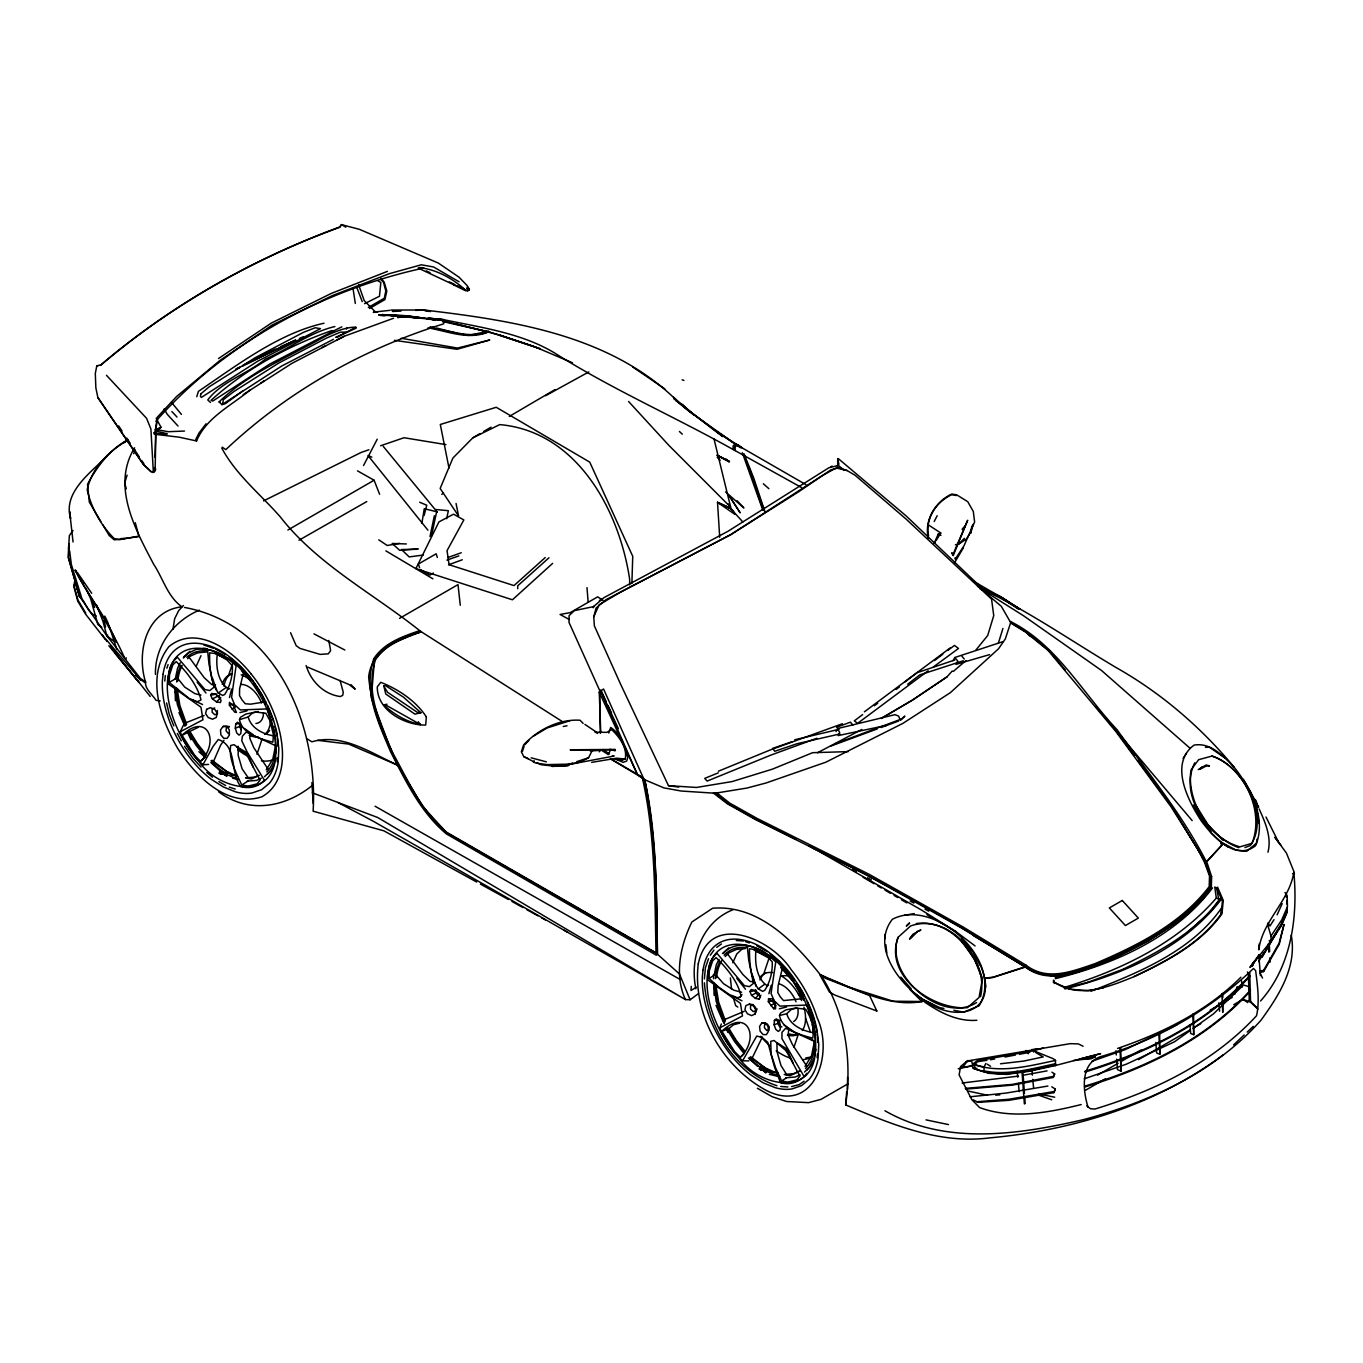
<?xml version="1.0" encoding="UTF-8"?>
<svg xmlns="http://www.w3.org/2000/svg" width="1363" height="1363" viewBox="0 0 1363 1363"><rect width="100%" height="100%" fill="white"/><g stroke="black" fill="none" stroke-linecap="round" stroke-linejoin="round"><path stroke-width="1.5" d="M713.991 983.711L716.137 1001.277L724.417 1023.698M719.698 537.329L717.534 502.351L730.67 508.518L733.618 511.449M1222.986 1054.962C1155.824 1105.172 1072.698 1130.336 989.862 1137.866C939.175 1144.443 891.249 1124.236 845.673 1104.899C852.011 1060.193 845.776 1013.288 820.628 974.784L827.29 978.395C858.128 989.691 889.238 1007.887 923.245 1001.328L922.7 999.369C899.052 983.422 870.906 946.791 892.339 919.309C934.439 896.854 1005.826 961.562 979.111 1005.775L963.726 1012.147L953.827 1010.29M229.41 705.233L229.444 702.371L233.686 705.898L236.446 712.474L234.777 712.185L229.41 705.233L233.414 704.126M985.841 1063.481L984.069 1067.025L984.001 1070.841C1007.853 1075.867 1032.217 1068.558 1055.524 1063.719L1055.661 1064.912L1029.116 1070.79L1006.252 1073.703L989.453 1073.039M955.02 557.978L955.224 559.12L963.931 545.916L974.613 521.995L973.318 511.5L967.747 501.686L956.792 494.888L951.885 494.019C935.529 501.363 923.91 520.257 928.339 538.334M755.613 989.657L755.545 992.434L758.067 995.229M1079.309 1059.102L1100.64 1053.633L1055.388 1065.525L1055.524 1060.431L1053.275 1058.727L1033.614 1050.754L976.998 1060.891L972.705 1064.077L972.637 1067.502M1088.049 1107.182C1082.443 1089.276 1080.126 1061.044 1103.502 1055.831C1159.726 1038.81 1211.281 1008.995 1253.483 968.446L1255.647 970.66C1257.436 985.228 1259.838 1001.226 1256.533 1015.725C1213.428 1062.578 1154.972 1090.775 1094.864 1109.056L1090.434 1108.715L1086.686 1105.836M155.041 457.321L155.791 427.352L157.29 417.214L176.679 396.429L219.835 360.531L272.225 325.007L332.112 295.703L389.273 273.69L421.32 264.78L433.57 266.978L459.092 281.783M847.565 1077.469L847.496 1089.378M709.067 978.413L709.271 970.984L712.61 960.898L716.069 957.559C726.479 967.9 737.843 981.173 740.978 995.825L739.956 997.273L737.247 997.665L729.546 994.649L719.068 987.408L709.067 978.413L713.922 975.499M980.406 965.106C1000.544 1013.561 955.395 1024.192 922.7 999.369L939.976 1007.7L943.946 1008.433M631.887 583.517L632.739 556.325L589.736 462.125L496.234 407.281L440.3 424.489L449.006 468.139M169.216 682.471L169.506 674.992L172.845 664.888L176.219 661.6C186.697 671.84 197.516 685.453 201.008 699.935L197.243 701.792L189.576 698.759L169.216 682.471L177.19 677.701M1252.87 965.515L1253.892 961.545L1251.643 966.452L1259.327 954.543L1249.939 967.44L1271.1 940.998L1270.963 936.04L1267.539 924.301M1262.189 955.719L1258.645 956.11L1258.85 957.814L1262.121 956.86L1277.097 931.559M774.116 1024.772L774.388 1020.461L776.297 1018.877L778.886 1021.074L780.454 1025.606L780.113 1029.968L778.273 1031.416L775.751 1029.338L774.116 1024.772L779.704 1022.693M691.28 986.352L690.99 990.458L696.391 987.221M768.545 998.772L773.162 1002.061L775.547 1006.03L775.547 1008.859L773.639 1008.705L768.34 1001.72L768.545 998.772L772.48 998.84M1259.191 943.946L1258.782 949.824C1262.274 921.201 1289.194 901.267 1293.828 872.388C1298.036 916.907 1291.443 966.333 1260.554 1000.987M155.246 468.054C157.461 470.15 150.884 474.188 153.338 471.819L150.901 429.004L146.608 418.356L106.467 375.302M1247.418 971.955L1249.667 976.555C1205.693 1024.346 1146.232 1053.309 1084.914 1072.102M1193.119 1028.435L1213.394 1013.902L1243.55 985.04L1248.167 986.369L1250.416 990.969C1206.596 1039.339 1146.675 1068.353 1085.016 1086.924M845.673 1104.899L846.679 1091.576M755.937 950.198C754.744 962.227 756.312 978.668 767.318 985.807L768.408 985.176M974.886 1069.103L974.545 1064.742L977.68 1061.675L986.863 1060.312M1221.248 914.369L1221.759 908.184M164.804 681.057L165.281 675.554M704.398 978.907L705.387 967.883L708.504 958.751M235.322 728.217L235.748 723.804L237.571 722.271L239.956 724.605L241.268 729.256L240.774 733.72L239.019 735.117L236.719 732.902L235.322 728.217L240.91 725.968M68.746 546.222L68.491 557.825L79.446 596.21L107.149 636.163L140.423 678.399L145.654 681.977C144.359 688.656 152.895 695.011 156.064 700.395L160.221 700.889M155.45 674.378C154.735 646.045 173.765 620.795 199.441 610.164M817.101 1057.671L817.476 1053.94M277.336 761.678L277.711 757.93M68.917 543.65L68.286 557.467L79.446 596.21L75.629 583.483M921.882 1001.498L922.155 998.909L910.109 989.742L921.882 1001.498L893.089 1001.226L848.996 987.153L820.356 974.784C793.828 941.424 758.97 904.657 712.696 908.218L691.876 921.984C680.341 945.598 674.106 974.698 685.419 999.573L690.104 999.76L698.503 993.576M217.433 653.473C215.558 665.536 217.467 682.182 228.814 689.065L229.751 688.519M1234.009 767.062C1223.241 756.295 1210.991 742.239 1194.073 745.101C1169.13 763.519 1187.667 800.115 1200.939 820.424C1212.252 836.047 1234.997 861.501 1255.51 845.793C1267.045 819.163 1250.842 788.07 1234.009 767.062C1201.144 727.382 1161.225 693.034 1116.297 667.666C1071.028 640.814 1027.634 610.437 979.895 587.998L1001.226 597.233L1018.57 608.665M606.262 701.655L600.964 690.189L600.146 691.518L568.984 622.363L569.121 615.616L574.351 610.624L593.552 606.62L603.962 597.624L728.012 531.263L828.925 467.73L837.7 465.652L837.7 458.581L838.944 464.272M760.929 1067.212L761.525 1068.575L765.614 1069.529L764.387 1070.943L759.361 1069.137L759.566 1067.519L760.929 1067.212L765.614 1069.529L764.864 1070.5L761.321 1068.507M788.615 1030.701L788.07 1035.028L792.363 1044.416L806.538 1065.815M1256.976 839.199L1256.465 843.135L1246.804 851.228L1235.985 850.086L1220.822 841.942L1210.531 832.248M764.387 1070.943L762.956 1070.194L763.229 1068.234M154.632 467.628L153.338 471.819M250.4 733.805L249.77 738.184L253.808 747.708L268.051 769.073M1267.965 852.199C1271.849 837.24 1265.188 822.315 1259.122 808.906M172.948 629.365L174.651 618.717L178.655 610.658L183.443 605.513M971.819 526.118L970.677 533.308L973.182 524.312M421.866 523.392L424.251 508.723L436.637 511.704L431.458 535.949M157.631 418.662L155.995 428.016L155.178 467.696L154.496 471.7L153.15 472.177M345.793 227.178L341.5 224.588L339.66 226.991C253.092 258.97 171.619 305.073 101.083 364.722L96.79 365.863L95.308 373.479L95.853 387.859L97.88 397.604L143.2 464.238L152.06 472.331M916.294 923.552C949.125 919.02 974.426 950.25 982.382 979.145L979.043 997.495L967.406 1007.666C932.888 1010.29 883.565 975.908 898.132 937.267L910.654 925.937C949.347 912.239 989.504 959.944 980.542 996.694M75.357 578.219L73.738 586.226L77.742 601.117L85.494 614.014L105.036 639.111M240.144 723.463L239.547 726.394L241.234 729.75M446.672 518.724L448.342 510.682L435.683 509.506M429.992 536.596L434.371 515.759M220.431 773.894L221.607 772.668L226.701 773.025L225.287 774.559L219.256 773.315L219.613 771.611L221.079 771.237L226.701 773.025L226.054 773.945M175.299 678.876L177.616 668.109L180.257 662.844M275.275 761.644L276.042 758.049M714.042 975.465L716.342 964.697L719 959.45M815.926 1049.271L814.001 1058.25L809.571 1067.008L804.511 1072.068M755.068 1014.004L755.954 1009.966L753.5 1005.877L749.292 1004.156L745.817 1005.673L744.931 1009.813L747.452 1013.782L751.592 1015.622L755.068 1014.004L757.061 1008.807M898.132 937.267C883.923 974.852 942.003 1024.755 976.59 1002.521M590.281 751.03L601.509 750.212L608.307 754.608L610.488 749.82L615.326 750.638L609.942 749.275M229.478 697.498L231.642 689.082M424.114 515.504L426.755 505.213L419.685 502.248M678.74 787.115L668.466 785.65L620.421 683.817L594.37 625.873L593.757 616.877L596.074 608.068L605.871 599.737L730.67 534.688L798.922 491.583L830.97 469.775L838.995 467.816L847.156 470.559L855.129 475.312L905.952 518.962L991.565 599.107L993.746 615.616L987.681 635.533L975.908 650.049M935.086 543.326L935.359 542.304M615.122 759.174L622.124 760.23L625.191 759.021C627.662 748.031 619.194 736.719 611.646 729.58L606.825 732.374L595.256 732.135L597.693 733.481M768.885 993.695L771.271 985.176M275.547 736.003C264.473 735.049 251.082 728.66 248.219 717.006L252.513 712.866L258.101 711.486M1251.643 966.452L1252.767 962.653M782.652 967.236L778.137 985.534L777.796 992.485L780.317 996.915L783.521 1000.578L804.391 998.517M196.766 396.701L198.402 391.368C236.344 365.761 278.785 333.117 324.002 323.235M127.1 475.159L124.697 482.945L126.282 488.908M133.727 453.726L134.92 449.824M243.568 672.3L239.615 688.809L239.513 695.624L242.086 700.02L245.221 703.717L250.417 704.177L265.904 701.775M998.432 642.927L1002.929 628.462M1234.708 994.377L1237.178 986.608M985.96 593.297L1001.294 606.296L1010.682 622.567L1005.366 638.838L998.568 648.737L950.318 692.694L902.902 723.378L825.859 762.19L765.989 783.009L746.924 788.053L715.081 793.232L681.33 791.034L663.917 787.882L644.443 779.636L640.712 776.229L610.42 758.731M522.438 751.388L524.074 746.447M228.609 675.349L232.392 664.037M256.96 754.25L262.02 739.172M763.706 974.051L769.396 957.082M793.965 1047.295L798.377 1034.108A34.671 20.019 60 0 1 787.388 1035.096M608.784 733.055L610.692 727.467C620.71 733.89 624.918 746.498 627.713 757.555L626.69 761.048L623.078 762.36L615.19 758.901M166.865 668.245L168.109 664.582M213.088 762.428L220.585 745.203L223.958 740.313M814.018 1032.745C803.165 1031.297 789.756 1025.18 786.775 1013.697L791.409 1009.37L796.912 1008.024M751.66 1059.119L762.309 1037.124M748.9 1060.891L742.614 1060.806C732.749 1051.725 724.213 1040.599 719.885 1027.804L721.317 1023.988M342.658 224.946L359.321 229.308L438.324 263.059L459.092 277.234L467.39 285.872L469.366 289.382L467.253 290.83M239.496 719.664L240.399 717.347L245.919 714.008L255.869 712.099L265.853 713.258L270.027 720.823L273.435 734.81L272.873 742.205C260.554 738.916 242.307 734.146 239.496 719.664L248.219 717.006M125.652 659.419L126.265 657.886M333.407 331.022L269.567 364.177L212.747 401.063L210.975 400.364C245.119 369.39 288.257 345.793 331.839 330.579L333.407 331.022L341.84 326.847M779.5 1015.537L780.454 1013.186L785.957 1009.847L795.753 1008.041L805.703 1009.216A35.796 24.687 54.1 0 1 812.723 1038.18C800.473 1034.875 782.192 1029.968 779.5 1015.537L786.775 1013.697M988.362 1073.277L1006.388 1074.419L1029.184 1071.301L1054.911 1065.645L1055.456 1064.316M592.53 749.786L588.577 757.76L580.348 761.951L566.735 764.95L572.699 762.99M953.044 554.4L967.679 520.257L953.248 555.542L951.817 552.748L953.18 555.508M1287.166 910.348L1281.305 923.944L1270.963 940.606L1269.396 940.794L1271.168 939.771L1271.304 940.726L1269.396 940.794L1271.1 940.998M593.757 616.877L599.056 604.848L620.693 592.036L730.67 534.688L821.582 476.062L836.132 467.969L847.156 470.559M934.132 543.411L938.204 534.126L940.794 533.035L927.726 524.465M936.142 540.532L940.794 533.035M196.204 666.251L200.991 655.654M732.8 962.772L736.787 953.947L742.886 948.29M1277.097 914.829L1282.191 903.635M154.223 434.201L179.405 437.216L196.562 440.982C206.307 417.47 231.506 405.441 250.23 389.954M759.089 999.113L760.043 997.239L758.748 993.337L754.727 990.322L751.115 989.572L749.957 991.497L751.524 995.229L755.409 998.415L759.089 999.113L760.861 995.263M801.58 487.579L735.151 450.608L733.788 449.04L735.969 444.321L805.976 484.666M733.788 449.04L735.117 446.178M134.613 447.814C111.17 485.91 135.38 529.526 153.678 564.265C162.981 578.219 167.615 596.79 181.926 606.808C146.301 610.845 136.504 651.616 145.313 681.313L145.654 681.977M341.5 224.588L339.932 227.229C252.802 258.817 170.835 305.108 100.402 365.505M208.624 764.439L202.917 764.762C193.103 755.647 184.363 744.59 180.291 731.692L183.511 725.065M274.389 763.399L270.845 770.402L264.524 776.723M934.2 521.518L937.182 515.708M835.996 731.59L837.564 728.558L894.997 714.655L898.609 716.103L899.836 719.017M363.546 465.516L377.227 439.21M1194.755 762.786C1178.62 795.072 1207.857 836.235 1238.711 847.65M210.618 695.249L211.623 693.409L215.32 694.108L219.63 696.97L221.062 700.769L220.312 702.541L216.53 701.894L212.407 698.861L210.618 695.249L216.598 693.988M953.044 660.629L954.816 657.494L1002.827 641.683M1258.645 961.631L1263.637 952.754M1263.552 970.49L1279.056 943.23L1284.031 924.421L1279.261 944.218L1263.62 971.563L1260.213 972.586L1260.008 970.882L1263.552 970.49L1263.62 971.563M202.917 764.762L213.088 746.396L218.267 739.547C237.724 745.646 229.7 772.855 240.774 786.519C249.02 789.092 258.766 786.928 264.354 780.13L247.265 752.274L241.796 740.825L242.375 736.241L246.209 732.067L275.479 745.646L275.07 735.117M156.166 418.322L161.038 427.318L153.883 432.838M593.212 607.762L594.302 605.871M742.614 1060.806L756.772 1036.05L762.138 1037.499L767.795 1042.337L774.593 1067.331L780.454 1082.563C790.336 1085.936 800.814 1081.319 806.913 1073.294M954.27 563.209L963.454 547.687M965.839 1089.122L1012.317 1085.135L1053.207 1077.469L1054.638 1073.908L1051.878 1072.187M973.301 1099.856L978.021 1102.343L1008.841 1100.333L1053.889 1092.649L1055.32 1089.071L1051.776 1086.805M1262.121 956.86L1276.756 932.462M610.488 758.833L643.694 778.733L603.553 688.996L599.669 691.791L600.35 733.413M1274.03 919.633L1269.941 926.022L1268.033 922.819M971.342 531.349L966.316 539.118L958.768 544.041L955.378 544.757M1222.424 906.685C1192.915 950.727 1138.684 972.637 1090.979 991.242M761.798 1023L759.566 1026.424L760.111 1031.144L763.024 1034.551L766.364 1034.67L768.408 1031.45L768.068 1026.543L765.614 1022.932L761.798 1023L765.989 1023.477M1183.05 758.39L1186.457 753.245M721.862 1031.212C746.651 1007.819 759.992 1036.067 741.455 1056.512L740.228 1057.143L734.589 1051.537L721.862 1031.212L729.001 1028.656L733.294 1024.857L739.308 1023.204M1270.963 936.04L1281.714 919.94L1287.439 906.736L1287.166 895.661L1285.002 892.526M1271.304 940.726L1281.373 925.716L1287.166 912.307L1287.132 908.474M1270.963 940.606L1281.305 925.204L1287.03 911.608L1286.996 907.468M182.012 735.27C206.648 712.116 219.733 740.211 201.605 760.571L200.378 761.201L194.824 755.528L182.012 735.27L198.436 727.229M773.639 1008.705L775.888 1005.468M333.407 339.336L281.749 366.017L221.999 404.607L219.085 401.898C248.833 372.985 289.501 356.612 325.297 336.252C335.077 331.856 345.043 327.103 355.999 327.171L337.104 337.428M223.004 726.445L220.516 730.006L220.874 734.827L223.736 738.286L227.144 738.354L229.376 735.015L229.291 729.972L227.008 726.258L223.004 726.445L229.205 726.479M1200.871 900.841L1211.281 887.126C1196.901 911.302 1171.516 925.647 1148.685 940.709C1119.074 956.366 1088.509 971.632 1055.183 977.254C1088.151 970.933 1118.563 955.974 1148.072 940.521C1170.51 925.426 1195.726 911.404 1210.123 887.637M346.27 329.096L347.003 328.04M710.327 955.224L713.922 950.13M600.742 732.408L599.26 692.183L600.487 690.462L618.359 728.575M73.006 530.48L69.377 535.557L68.491 549.187M1212.508 887.909C1175.23 937.318 1114.082 964.203 1055.32 978.668M909.564 938.834L912.903 934.319L920.724 929.787M909.837 939.073L913.108 934.66M1221.912 898.456C1184.447 947.949 1123.623 974.443 1064.776 988.959M911.285 937.829L916.975 932.105M1220.175 898.336C1196.782 931.696 1159.453 951.681 1123.572 968.957M1220.907 898.081L1210.804 911.523L1187.735 932.156M206.086 423.774L198.998 433.042L195.812 439.38L196.562 440.982M739.956 997.273L742 994.649M962.977 1066.871L967.951 1060.448M946.995 676.866L912.358 700.156L881.111 718.505L912.426 700.122L946.995 676.866L952.226 671.005M965.703 1061.794L971.615 1060.857L972.705 1065.73L958.223 1068.762M765.819 1072.63L767.999 1069.955L761.253 1068.575L765.819 1072.63L761.253 1068.575L763.706 1067.553L766.773 1069.478M1053.207 1077.469L1054.638 1073.908M1053.889 1092.649L1055.32 1089.071M599.26 751.831L600.555 750.297M123.88 442.788L127.117 439.976M79.173 594.472L75.629 582.7M962.397 529.219L965.089 526.152L962.261 529.202M267.949 773.775L273.282 767.693M806.675 1070.364L813.37 1062.782M155.859 421.218C225.168 342.965 322.179 290.098 423.893 268M760.52 1069.716L761.525 1068.575M755.409 998.415L759.464 993.951M1205.437 863.171L1222.032 845.094L1220.754 842.061L1228.165 847.053M1182.556 824.308L1205.778 862.489L1221.691 845.281L1220.822 841.942M187.651 658.738L190.036 656.302L197.669 652.843L206.443 652.008M266.262 769.874L272.804 759.14L274.917 748.73A68.746 39.697 60 0 0 275.156 744.965M725.201 956.553L728.796 952.873L736.429 949.415L745.203 948.597M805.005 1066.479L811.547 1055.729L813.66 1045.319A68.746 39.697 60 0 0 813.898 1041.571M480.066 433.587L472.757 437.881L452.891 458.07L440.164 488.448L458.547 515.947L456.06 503.475M906.412 925.869L909.291 922.955M958.768 544.041L964.357 538.385M183.289 658.09L188.367 653.03L196.391 649.333L205.711 648.584M216.53 701.894L220.823 697.6M723.31 953.419C729.256 946.229 739.717 943.809 748.56 946.041M524.619 744.794L528.861 740.569M900.585 720.311L904.862 716.103L901.539 718.983L835.11 743.806M107.081 456.026C91.321 472.314 62.613 491.992 70.603 518.502L69.649 511.585L73.057 541.997M1250.484 990.066C1206.698 1038.64 1146.709 1067.519 1084.948 1086.09M1233.583 1044.944L1244.18 1034.943M1247.213 1032.081L1253.279 1026.356M1249.735 975.635C1205.812 1023.613 1146.249 1052.526 1084.863 1071.284M127.441 440.096C110.011 449.143 96.909 466.776 87.539 484.274L89.311 502.112L100.811 521.45M183.749 656.966L190.036 651.224M722.509 953.555L728.779 947.796M441.799 494.411L443.435 492.912M740.228 1057.143L744.113 1053.616M552.645 563.362L512.437 599.788L415.868 568.627L438.937 521.91L453.572 514.175L463.846 519.95L447.047 550.635L449.074 564.708L514.004 585.596L545.234 557.569M127.747 440.266C108.921 450.897 91.679 468.02 87.198 489.743C91.219 507.973 100.964 525.385 114.151 538.538L119.126 539.748L138.515 536.17M548.982 557.774L517.736 585.8L517.736 588.731M906.548 926.005L909.632 923.313M1240.892 977.22C1206.698 1011.295 1162.809 1032.933 1117.592 1048.403M534.279 760.895L533.189 761.849L535.506 762.939L546.87 764.626L569.938 764.115L567.826 765.887L555.78 766.313L541.418 764.779L536.732 762.854M953.299 671.431L965.941 660.578M200.378 761.201L205.728 756.738M1199.917 769.328L1205.982 766.125M1199.696 768.919L1202.234 766.875M1198.23 769.584L1206.051 765.069L1209.39 765.733M469.366 289.382L468.139 290.472L469.093 290.08L467.253 287.133M907.656 684.243L919.769 674.906L963.317 660.748M864.381 711.827L950.386 647.783M904.521 682.199L916.975 672.743L954.833 659.982M934.473 660.527L942.804 654.24M947.813 650.458L954.475 645.432L958.496 648.464L933.229 667.052M862.66 714.587L854.311 720.857L857.634 723.344L928.169 670.783M874.365 705.778L877.721 703.257M896.104 689.439L899.461 686.918M242.767 390.891L225.406 403.652L221.794 404.641M758.271 988.908L762.616 991.344L764.66 990.39C770.163 982.093 772.651 971.717 772.225 961.835L766.705 955.906L755.681 949.619L749.497 948.784C749.36 962.346 750.349 977.424 758.271 988.908L764.592 984.307M1189.746 1030.871L1174.548 1041.758L1126.298 1064.196L1084.284 1078.815M1177.172 1024.533L1125.617 1049.425L1091.967 1061.266M716.699 947.319L721.436 943.98M804.119 1081.183L799.297 1084.573L791.63 1086.55M599.396 600.572L601.304 599.226M218.301 693.017L222.68 695.437L224.674 694.534C230.108 686.151 232.8 675.809 232.374 665.877L226.957 659.896L215.916 653.61L209.629 652.843C209.493 666.388 210.123 681.636 218.301 693.017L226.071 687.582M770.794 1005.724L775.581 1002.367M232.034 709.135L235.288 706.92M218.54 358.52L271.339 323.082L331.226 293.454L387.433 271.373M114.765 641.905L106.808 635.737L107.762 635.107M260.827 383.003L264.371 380.669M545.626 395.696L588.816 371.929M243.176 394.589L292.091 363.274L344.158 336.286L393.549 318.261M788.444 1052.764L774.116 1040.497L770.725 1041.349L771.134 1054.161L775.615 1067.825L781.612 1080.961L786.451 1077.86M249.122 756.516L234.078 744.658L230.688 745.51C228.405 759.31 236.225 772.753 241.762 784.986L248.151 780.999M1216.324 898.047L1214.757 887.006L1216.733 888.233L1218.641 899.154L1216.324 898.047C1177.104 943.383 1120.812 970.132 1064.247 987.442M533.12 736.344L547.074 727.978L569.785 720.788M180.291 731.692L202.968 719.783L200.974 707.193L168.075 683.817C167.734 674.378 169.506 663.338 177.446 657.29L204.927 689.576L209.817 690.53L213.94 687.208L208.999 664.292L207.483 649.521C218.625 651.224 228.32 658.039 236.072 665.945L231.574 697.294L234.606 704.739L240.399 709.953L267.216 708.93L274.576 733.073M719.885 1027.804L742.477 1015.929L740.433 1003.355L707.772 979.861C707.431 970.456 709.203 959.501 717.023 953.384L744.454 985.722L749.429 986.625L753.432 983.37L748.747 960.302L747.18 945.564C758.322 947.268 767.999 954.1 775.751 961.988L771.066 993.457L774.184 1000.851L779.909 1006.115L806.777 1005.059C811.377 1016.713 815.875 1028.98 815.159 1041.707L785.616 1028.264L781.953 1032.353L781.953 1038.64L803.931 1076.242M483.712 431.458L491.021 427.164M509.268 416.448L554.894 389.682M287.883 530.003L374.092 480.236L379.613 494.258M433.383 573.056L429.822 575.118L420.162 569.53M399.563 618.359L458.002 584.625L460.285 605.274M312.417 785.378C284.577 807.85 248.287 814.018 218.54 791.733M733.09 909.7C702.047 921.695 689.303 957.882 695.863 988.788M848.059 1083.772L821.003 1099.379L808.549 1102.65L786.57 1101.508L772.157 1096.704L757.385 1088.27M1097.488 1075.168L1118.103 1063.276M1121.153 1061.504L1141.189 1049.936M1210.157 1010.119L1232.254 997.358M1085.374 1090.332L1105.529 1078.695M1138.497 1059.664L1189.797 1030.053M1193.46 1027.941L1200.786 1023.698M1233.771 1004.667L1242.937 999.369L1250.212 1001.856L1257.896 1009.114M1116.638 1059.17L1117.524 1069.665L1121.05 1071.148L1120.795 1048.079M1155.79 1042.508L1156.642 1052.969L1159.845 1054.263L1159.692 1033.358M1189.95 1025.112L1190.666 1033.478L1193.732 1034.687L1193.579 1013.731M298.974 540.225L366.783 501.567M861.808 729.478L817.459 752.768M204.109 715.473L184.312 723.412M744.113 1011.397L724.656 1019.524M235.986 369.032L239.581 367.107M243.176 365.199L295.635 340.12M161.038 427.318L154.905 429.754M235.816 369.526L239.581 367.601M263.996 354.993L267.761 353.051M601.509 750.212L602.804 749.548L609.465 753.858M242.767 366.051L295.294 340.29M322.128 347.548L325.808 345.674M336.814 340.034L344.158 336.286M369.458 308.464L384.911 299.621L386.819 291.069L384.162 282.073L380.959 278.256M1073.499 1060.533L1092.002 1058.387L1095.273 1056.734L1084.897 1057.858M368.334 307.459L384.298 298.258L385.797 290.949L383.548 282.414L380.89 279.466M364.534 303.693L379.476 296.248L380.822 282.499L377.602 280.557M263.553 500.903L361.093 452.465L368.896 449.773M472.757 437.881L499.71 424.609C576.719 431.304 619.194 509.881 629.621 579.036L629.706 584.88M212.407 698.861L219.477 695.369M1133.982 976.538C1166.217 961.392 1199.934 943.724 1221.078 914.079L1222.441 901.028L1216.733 888.233M255.154 358.878L275.36 349.03M751.524 995.229L756.669 992.775M259.072 775.479L251.388 779.04L245.493 777.864M799.723 1071.182L790.114 1075.646L784.219 1074.47M261.304 778.205L256.5 780.42L247.18 781.169M800.03 1074.811L795.208 1077.026L785.889 1077.775M258.851 775.291L255.051 777.012L246.277 777.847M799.502 1071.011L793.794 1073.601L785.003 1074.436M562.919 721.93L421.32 631.802C398.609 638.071 371.486 650.441 368.657 676.832C371.077 704.058 381.01 729.921 393.226 754.165M335.571 337.308L356.203 328.142M412.75 634.391L387.569 645.466L374.501 658.908L371.366 697.805L391.522 751.626L397.911 765.307L422.615 806.351L435.274 822.383L446.911 832.946L657.239 953.759L656.625 939.26M299.417 338.45L303.216 336.797M280.454 346.73L295.669 340.239M718.352 771.237L769.993 750.059L842.402 723.736M718.335 772.838L704.739 778.375L707.124 781.084L770.947 755.085L816.914 738.252M830.902 466.674L832.265 466.129M1244.964 847.565L1250.212 845.571C1270.691 817.527 1242.511 764.916 1211.963 756.073L1198.622 759.685L1190.938 770.095C1186.509 801.478 1209.134 838.381 1239.938 846.866L1252.12 843.288C1264.506 811.121 1244.76 767.59 1211.963 756.073M1081.183 1104.541C1048.607 1112.685 1012.062 1119.551 979.656 1107.608L971.887 1099.754L959.109 1074.93L960.591 1066.513L967.202 1060.976L1070.296 1043.649L1078.389 1043.922L1083.091 1046.239M1087.844 982.28L1124.185 968.837M836.507 727.297L850.427 722.169L852.88 725.065M830.357 746.243L877.176 728.949M881.077 727.518L898.626 721.027M448.546 564.81L462.278 559.767M214.69 707.976L212.151 708.896L212.168 712.27L214.792 714.757L217.399 713.888L217.313 710.481M447.933 557.535L461.256 552.748M446.945 560.091L458.871 555.9M916.839 931.645L920.655 930.299M419.685 630.626C402.545 636.538 384.264 642.774 373.82 658.67C363.018 690.837 378.028 721.879 390.295 751.149C405.493 780.726 420.417 812.127 446.365 833.9L656.353 955.207L657.579 953.879C656.046 896.496 657.494 838.432 645.193 782.038L642.74 779.517C655.313 836.422 654.802 894.878 656.012 952.822L446.706 832.282C421.218 811.513 408.099 780.352 392.391 752.291C379.902 723.037 364.926 691.995 375.524 659.726C386.07 643.898 404.385 638.14 421.32 631.802L419.685 630.626C373.019 593.416 317.409 564.572 280.182 516.764C260.554 494.326 236.395 475.176 221.862 448.291L222.271 447.183L225.815 449.62C287.218 391.641 363.137 348.741 443.708 323.832L443.299 319.589L444.389 319.828C483.32 327.921 525.283 333.594 559.051 355.777C615.02 390.602 675.758 417.351 733.243 449.586L735.151 450.608L735.083 447.115L737.468 444.645L742.307 447.984M792.124 741.693L772.514 748.44L774.831 751.269L796.742 743.806L839.915 733.941M380.618 445.752L404.027 437.727L445.94 444.611M576.668 761.678L588.577 757.76M427.965 327.836C447.882 331.26 468.702 340.546 488.67 331.822M482.638 333.645L488.295 331.942M989.606 654.615L955.974 664.377L957.746 661.072L954.816 657.494M488.891 331.277C471.581 338.654 453.351 331.959 436.177 327.955M1043.206 1048.045L1033.614 1050.754L1033.614 1052.015M779.363 1008.79L786.638 1006.933M1064.282 988.226L1088.458 982.161M239.922 712.593L247.01 710.856M383.753 685.947L385.388 685.538L403.482 697.174L420.911 712.73L414.914 714.144L385.797 694.04L383.753 685.947L387.569 692.302L417.299 712.304L420.911 712.73M334.906 326.541C309.827 332.419 288.769 348.979 265.359 359.065C247.572 373.973 221.93 381.214 207.789 399.921L210.43 402.477M794.765 739.768L839.131 729.29M1052.372 1065.406L1028.366 1070.994L1007.07 1073.788L994.462 1073.362M768.34 1001.72L774.354 1000.357M418.288 721.794L420.366 724.52C406.668 721.998 393.89 714.263 383.685 704.91L386.956 704.211M1077.98 971.785L1056.342 976.436L1041.639 974.153L1032.762 970.149M1103.774 987.63L1088.458 990.884L1069.614 989.112L1053.139 982.042M887.006 725.286L838.177 735.594L839.676 732.459L837.564 728.558M488.329 331.26L468.412 335.417L458.956 333.577M1055.524 1060.431C1028.537 1066.07 999.692 1073.976 972.705 1064.077M1053.139 1076.412L1012.385 1084.386L965.294 1088.39M737.809 1007.087L735.679 1005.604L733.055 996.762M990.543 1059.75L994.666 1058.966M1005.008 1057.006L1015.35 1055.047M1019.49 1054.263L1029.815 1052.287M563.26 726.479L567.025 725.78M1018.502 1076.089L962.125 1083.023M1022.591 1075.339L1047.091 1070.858M229.137 727.058L226.394 727.552L226.054 730.807L228.456 733.669M904.299 915.34L914.266 913.568M399.444 543.36L387.228 545.49L378.778 539.833M1053.82 1091.576L1008.773 1099.277L976.862 1101.747M1047.926 1086.038L1006.047 1093.075L970.064 1096.789M591.644 762.36L616.485 758.22L625.191 759.021M595.256 732.135L596.21 731.982L584.914 724.4M566.735 764.95L614.168 756.022L612.464 755.749M1095.273 1056.734L1079.36 1059.29L1092.002 1058.387M960.915 1067.57L972.705 1065.73M397.57 317.647L401.591 317.034M749.957 991.497L755.766 990.645M984.682 978.276L993.474 977.05L1025.18 966.759C1047.329 982.416 1072.681 972.603 1095.682 964.714C1138.344 946.74 1181.653 924.864 1210.259 887.16L1210.6 876.528L1206.459 864.5M1031.774 1049.629L1037.499 1048.829M423.399 555.031L409.207 556.922L401.455 549.528L417.402 549.272M383.685 704.91L385.252 704.722L420.366 724.52M373.769 312.076L389.75 310.355M995.654 1095.17L999.795 1094.847M418.441 548.88L399.683 550.328L392.186 543.479L406.344 543.956M552.1 766.483L566.872 765.342M235.748 723.804L239.956 723.532M1205.42 747.333L1209.322 747.145L1224.69 757.828M373.309 312.383L377.551 312.178M392.408 311.48L400.909 311.088M415.749 310.389L424.251 309.997L430.418 311.599M121.017 538.572L124.629 538.419M184.516 431.049L168.245 431.713L157.529 429.788M848.246 751.626L812.655 752.683L772.446 769.141L732.17 781.561L696.51 787.456L668.466 785.65M422.547 267.608L419.208 267.642C436.603 269.312 453.368 278.887 466.027 290.592L468.071 290.677L466.64 288.274M789.075 975.669L781.05 975.755A34.671 20.019 60 0 1 801.614 1000.544M402.409 316.642L441.595 320.101M390.977 310.031L424.251 309.997M615.258 749.429L570.143 749.786L613.214 749.82M380.345 315.449L386.189 315.534M774.388 1020.461L779.84 1020.529M378.675 314.87L406.344 315.773L422.547 317.971L414.454 317.306M1000.51 1063.77L1023.817 1061.061L1043.206 1056.921L1035.505 1052.406M380.55 314.904L443.708 319.658M976.862 1020.274C957.695 1021.807 939.942 1012.607 924.608 1002.044M976.964 1068.353L972.909 1068.2L988.158 1073.158M392.169 315.466L382.049 314.632L406.344 315.773L425.12 318.329M382.049 314.632L423.689 318.175M215.524 684.788L211.793 684.601L204.194 677.667L188.384 656.25M780.692 1086.481L787.899 1086.941M389.068 315.143L408.798 316.403M736.31 940.504L743.568 940.981M753.773 981.684L750.093 981.445L742.75 974.375L726.871 952.993M400.279 316.131L410.399 316.966M400.432 316.437L406.634 316.966M1292.533 873.615L1294.441 873.768M223.498 772.736L229.444 773.247M412.768 317.477L420.724 318.192M426.687 318.721L442.549 320.254M154.172 433.076L166.746 434.303M428.05 318.09L442.958 319.624M429.209 318.209L444.389 319.828M219.256 773.315L225.287 774.559M317.766 740.348L348.638 744.079L397.911 765.307M780.59 1020.648L778.341 1020.376L777.796 1023.289L779.568 1026.578L781.885 1026.901M749.292 1004.156L752.938 1004.616M427.709 318.721L433.758 319.538M837.086 465.686L838.858 465.925M219.085 401.898L219.971 402.017M429.294 318.908L435.547 319.76M428.323 318.772L434.098 319.555M425.682 310.202C513.647 320.578 609.261 335.213 675.622 399.41M394.367 340.324L457.048 349.286L489.777 339.983L457.525 348.076L401.199 338.263M346.798 332.078L340.341 332.197L326.456 338.092L278.887 362.967L233.908 391.522L223.293 399.768L222.68 403.738M184.516 607.438C276.876 624.39 318.261 725.78 313.115 811.189L383.889 830.834L476.692 882.031M203.121 648.226L207.312 648.89M741.881 944.815L748.168 945.803M378.863 314.836L384.298 315.705M428.561 319.044L432.582 319.743M442.617 321.515L489.845 332.163L539.987 348.689L498.347 334.634L454.663 323.627M956.315 495.553L951.613 494.735C936.483 501.652 924.932 518.758 928.578 535.778M241.762 784.986L248.117 786.127L257.028 783.878L260.077 780.164L246.26 753.807M424.694 310.645L428.715 311.377M430.146 326.745L434.116 327.478M781.612 1080.961L787.865 1082.137L796.776 1079.888L799.911 1076.123L785.752 1049.953M1205.982 765.58L1209.254 766.21M237.622 776.263L231.727 775.087L211.026 760.707M1038.793 1093.978L1054.706 1097.198M778.307 1073.277L770.453 1071.676L749.752 1057.313M432.48 328.023L456.912 333.151M779.721 1076.48L764.864 1070.739M926.022 1119.875L948.478 1124.577M967.798 1090.996L987.476 1095.239M155.178 430.912L167.223 433.724M232.596 778.205L238.593 779.636M974.545 1064.742L984.069 1067.025M769.345 1074.334L779.329 1076.702M441.799 320.612L489.845 332.163M200.94 695.13L194.994 693.665L184.721 687.105L178.434 679.268M531.144 757.828L546.393 761.849M398.592 765.307L395.866 764.285C369.816 752.274 341.653 732.987 311.906 741.813L307.476 739.104M741.591 992.247L733.839 990.202L723.497 983.677L716.853 976.044M759.361 1069.137L762.956 1070.194M974.068 1068.796L984.205 1071.812M1258.577 807.1L1255.851 806.232L1251.03 792.925L1258.577 807.1L1251.524 796.691M498.347 334.634L533.257 346.151L572.46 362.797M229.308 787.133L235.203 789.075M776.927 1085.732C734.436 1071.659 707.346 1026.032 704.415 982.791M203.803 644.972L213.429 648.26M745.493 941.629L749.36 942.94M1038.419 1095.068L1051.708 1099.788M465.482 290.677L453.436 284.816M312.314 792.806L377.704 817.51L685.419 999.573L373.547 821.395L337.888 802.466M682.147 379.766L683.919 380.481M371.843 457.133L368.044 455.6L427.914 530.173M307.68 667.154L348.843 684.413L355.181 689.167L351.007 684.635M884.928 1110.76C945.905 1145.687 1018.553 1134.595 1083.704 1119.585C1149.861 1101.866 1214.672 1072.238 1260.962 1020.24C1278.869 995.637 1297.201 966.98 1291.238 935.103M618.836 758.833L622.124 760.23M979.81 588.595L1001.089 597.693L1018.297 609.057M940.93 535.318L938.204 534.126L938.477 535.233M583.143 723.412L580.076 720.243C559 718.897 537.704 729.699 523.596 744.982L521.348 751.78L523.801 756.652L528.418 758.697M216.172 654.019L226.394 658.568M754.932 950.607L770.214 958.717M1029.201 968.565L1025.658 966.963L992.451 977.646L984.887 978.242L985.773 986.999M214.792 653.03L226.071 658.125M753.518 949.636L768.562 956.434M236.889 779.006L226.122 774.15L211.078 762.394M236.532 775.837L226.394 771.237L211.998 760.213M775.274 1072.425L765.137 1067.825L750.757 1056.802M742.852 521.995L730.67 508.518L717.534 502.351L734.964 514.413M730.67 508.518L717.534 502.351M418.151 268.085L454.186 284.935M1258.986 823.525L1256.124 806.862L1258.168 807.339L1255.987 800.507L1251.37 796.333M191.706 699.423L202.576 704.535M456.861 285.514L464.033 288.922M426.244 270.896L430.095 272.719M449.313 281.902L455.072 284.663M96.79 365.863L97.676 366.306M731.25 995.552L741.932 1000.766M807.867 1037.737L815.125 1041.298M716.717 455.157L729.512 461.495L718.165 455.634M795.907 839.369L756.38 819.589L728.421 803.761L715.081 793.232M809.094 845.963C883.292 882.168 955.565 922.359 1025.18 966.759L973.148 935.478M599.26 692.183L637.441 774.576L644.852 780.028C655.058 832.418 657.034 885.78 657.034 939.022M523.801 756.652L533.734 761.678M922.7 999.369L933.655 1005.076M728.421 803.761L739.564 809.571M314.001 633.88L344.839 650.032M717.807 455.685L729.171 461.921L726.275 459.11M224.248 774.678L226.922 776.126L222.868 773.451M569.308 619.518L560.074 614.474L570.279 612.6L597.693 596.841L602.991 600.367M815.636 849.507L811.99 847.377L815.687 849.388M852.744 869.645L856.441 871.673M867.55 877.755L871.264 879.782M910.16 901.045L913.874 903.073M924.983 909.138L928.697 911.165M480.389 884.076L508.229 899.427M511.943 901.471L523.085 907.622M526.799 909.666L537.925 915.817M541.639 917.861L545.353 919.906M563.907 930.145L567.621 932.19M215.354 648.907L225.713 654.717M756.857 945.871L767.182 951.698M357.498 470.848L374.092 480.236M375.046 806.232L680.035 979.418M811.99 847.377L921.609 910.109L956.11 931.764L975.09 945.939M971.751 580.246L1001.226 597.233M1055.388 1065.525L1054.366 1064.946L1054.911 1065.645M218.847 781.578L225.645 785.497M236.889 746.873L246.924 752.7L253.279 767.267M863.069 877.278L874.007 883.684M877.653 885.831L881.316 887.96M884.962 890.09L890.431 893.31M894.077 895.44L897.723 897.57M901.369 899.716L906.855 902.919M926.925 914.675L956.11 931.764M739.308 446.246L715.762 430.998L734.061 443.231L685.555 408.61L673.714 398.235L674.6 399.461M735.969 444.321L741.012 447.303M385.882 550.891L432.906 578.815M1010.682 622.567L1026.066 631.921L1049.135 650.577L1065.304 669.966M737.4 445.769L740.671 447.814M981.53 589.276L1023.681 615.855L1101.457 670.426L1189.848 748.083M776.978 1042.695L786.57 1048.777L793.181 1063.191M1019.933 609.057L1002.316 597.778L977.544 586.226L1000.067 596.398L1017.888 607.881M987.221 1064.162L990.543 1066.275M76.72 584.659L79.582 596.602C86.108 601.475 86.891 613.129 96.228 615.974M1242.937 999.369L1247.775 1002.589M150.22 696.476L110.352 646.283M740.603 446.911L735.492 443.503L733.038 446.008L733.243 449.586M140.491 680.171L135.789 675.179M664.854 388.881L632.739 367.039M145.108 682.676L139.878 679.098L105.172 638.395M783.725 1024.652L792.84 1031.024M763.348 1069.665L749.803 1058.983M101.782 627.304L97.812 624.424L90.674 598.834L85.733 588.015M244.386 728.404L253.297 734.878M79.582 596.602L81.695 597.982L71.353 564.503L69.649 550.942M722.509 436.467L676.014 400.671M722.765 436.467L687.378 409.667L692.353 413.568L682.352 404.334M838.245 458.581L906.156 515.947L984.069 590.23M770.112 954.1L778.886 961.29L794.51 979.963M228.899 656.881C243.977 668.177 256.074 683.289 264.592 700.02M206.716 772.446L212.526 777.217M1256.805 1007.632L1249.19 1000.238M375.524 312.042L364.228 300.644L358.571 284.577M839.404 466.248L844.191 470.371M725.576 491.89L743.874 507.973L737.127 500.783M763.331 483.763L768.868 488.687M116.809 649.367L108.887 625.106M748.44 1058.063L757.658 1066.411M198.947 751.729L205.08 757.3M211.231 762.871L221.999 772.6M693.58 414.744L673.578 397.297L676.15 400.671M679.421 431.475L682.301 434.184M780.846 967.543L793.794 982.467L803.983 1000.306M242.103 670.954L250.025 679.609M781.033 967.372L790.114 976.01L803.301 997.375M798.377 994.07L802.977 998.432M242.307 670.766L245.34 673.646M178.042 426.057L167.291 414.352L164.105 408.934M717.177 457.286L720.192 460.268M150.765 471.666L143.541 464.51L97.88 397.604M713.939 438.682L730.67 507.257L668.807 445.309L628.599 401.506M124.834 658.482C111.187 627.355 91.27 599.993 75.221 570.194L76.652 571.659M181.449 414.42L171.585 402.477M1026.066 631.921L1030.428 636.47M217.194 695.624L219.801 698.367M1222.85 840.307L1207.959 824.615L1195.777 805.175M171.857 411.558L177.02 417.061M201.06 767.096L192.83 758.169L184.516 746.26M422.615 806.351L446.911 832.946M251.082 673.935C233.192 650.986 196.613 623.675 168.876 646.675C145.432 676.627 160.561 718.948 177.65 748.304C195.13 775.445 226.258 808.055 261.764 796.861C287.729 782.294 284.731 746.737 277.149 722.305A89.328 53.839 59.9 0 0 251.082 673.935M1192.165 820.611L1096.278 707.124M900.858 977.101L911.268 988.925M961.545 938.834L973.046 951.919L979.929 965.157M961.886 656.233L964.271 659.028M1109.806 723.31L1112.498 726.547M775.479 1005.213L772.685 999.437M383.276 446.4L437.353 512.198M197.124 682.147L206.017 693.034M108.836 645.704L139.06 682.556L114.969 652.945M745.203 1051.537L736.361 1040.531L728.796 1028.315M206.443 754.949L197.601 743.942L190.036 731.727M743.977 1053.412L734.725 1041.792L726.769 1028.861M205.234 756.823L195.982 745.186L188.026 732.272M736.77 978.225L745.476 989.214M1211.145 831.651L1201.825 819.827L1193.324 805.022M1281.033 845.452L1274.865 837.274L1286.416 853.034L1294.032 871.809M728.132 503.901L730.67 507.257M1116.501 731.352L1134.101 755.272M1137.866 760.401L1171.822 806.504L1205.778 862.489M1285.599 895.934L1286.689 897.416M796.929 983.37L804.34 996.046M961.273 940.555L974.545 959.382L982.382 979.145M102.276 634.647L106.893 641.309M77.47 572.681L91.696 593.297M248.662 778.392L242.103 768.851L238.201 755.477L238.167 746.208M1026.066 1050.413L1028.298 1053.752M118.649 425.886L122.108 431.083M126.725 438.017L130.184 443.214M133.642 448.41L139.418 457.082M141.718 460.541L144.018 463.999M787.047 1075.203L780.931 1065.406L777.114 1051.963L776.91 1042.814M256.142 687.616L259.396 692.864M1278.511 842.113L1266.006 817.033M253.586 682.965L255.784 686.526M259.072 691.859L261.27 695.42M85.767 613.146L78.015 600.18L73.926 585.255M102.907 524.959L109.176 535.506L114.288 539.867L138.992 536.613L135.278 522.693M1243.414 779.329L1251.098 792.721M177.343 733.464L181.33 740.859M75.221 570.194C87.351 595.12 106.331 616.076 116.264 642.143M1259.753 972.381L1262.53 978.072M104.815 616.093L108.222 623.283M96.637 605.138L102.992 621.426L106.808 635.737M83.262 582.614L83.671 583.483M608.034 705.472L611.561 713.122M306.113 665.553C310.9 681.244 323.73 694.346 340.341 696.544L342.726 695.334L343.272 692.336L340.086 680.41M725.372 1020.853L718.659 1002.18L716.546 989.419A68.866 39.766 60 0 1 716.325 985.364M262.667 698.129L265.24 703.717M186.629 724.264L179.899 705.591L177.803 692.83A68.866 39.766 60 0 1 177.565 688.775M184.891 725.389L177.411 704.688L175.231 691.245M600.487 690.462L637.441 774.576M716.018 1005.349L723.702 1022.812M726.258 1028.622L727.961 1032.507M178.962 712.645L184.942 726.223M187.498 732.05L190.922 739.802M290.575 632.739L296.18 645.67L299.996 648.413L320.135 654.393L328.296 653.848L330.613 650.628L328.807 640.457M1217.551 887.126L1223.258 900.415L1221.964 913.806C1200.888 943.571 1167.001 961.085 1134.8 976.385C1109.703 986.437 1079.36 999.437 1054.229 982.042L1053.48 980.116L1054.417 983.558M690.104 999.76L679.49 974L656.898 953.725C656.353 895.474 655.893 836.967 644.443 779.636L647.476 798.497M173.834 725.917L169.285 714.399L166.593 702.984M743.942 454.884L764.285 510.699M356.612 286.98L362.251 301.632M807.322 1001.601L813.251 1017.037L816.999 1032.166M764.745 511.142L753.739 478.072L744.028 453.794M762.871 510.239L742.324 452.755M267.574 705.574L273.486 721.027M221.079 771.237L221.607 772.668M1206.153 865.096L1209.697 874.773M805.567 1018.229L810.338 1031.808M212.492 678.144L216.666 690.189M763.263 510.154L748.662 466.487M91.56 598.255L94.626 607.489M752.137 974.204L756.09 986.386M437.336 557.45L436.16 553.787L418.39 564.026L419.565 567.707M103.946 620.795L105.581 626.929M274.9 726.7L277.251 736.139M1258.236 817.664L1256.124 806.862M648.141 802.688L649.947 815.125M353 288.36L355.317 303.438M653.661 847.547L655.245 880.583M730.364 977.935L731.59 989.402M884.86 934.473L885.286 938.579M885.916 944.729L886.768 952.941M1017.139 1071.131L1017.752 1077.281M1018.365 1083.432L1019.183 1091.627M1031.808 1068.865L1032.387 1075.117M1032.779 1079.292L1033.546 1087.657M817.17 1034.21L817.868 1042.371M277.422 738.184L278.12 746.362M1218.897 1002.81L1219.595 1011.193M1115.939 1050.771L1116.297 1054.962M586.993 587.64L588.152 602.225M1258.816 954.969L1260.417 975.601M1022.097 1072.885L1024.363 1103.962M1241.625 981.036L1242.051 987.153M1022.966 1072.511L1024.448 1093.211M1024.737 1097.351L1025.18 1103.57M313.183 803.454L311.906 782.583M1268.391 943.741L1268.817 952.124M1269.243 943.145L1269.652 951.544M1269.941 957.848L1270.146 962.057M1222.662 993.44L1222.85 997.563M1223.054 1001.686L1222.713 1012.453L1221.93 993.917M1158.874 1033.767L1159.845 1054.263M1119.994 1048.488L1121.05 1071.148M1192.864 1014.208L1193.732 1034.687M1248.304 972.926L1249.326 1001.601M713.462 974.596L713.599 978.736M713.735 982.859L714.11 995.28M175.026 688.349L175.418 700.752M1249.735 972.654L1250.553 1001.652M656.063 911.745L656.284 920.059M1287.098 900.176L1287.115 904.248M155.655 427.437L155.655 430.095M224.06 686.253A34.671 20.019 60 0 1 231.029 673.952M269.601 730.398A34.671 20.019 60 0 1 265.7 734.01M240.808 684.499A21.382 12.352 60 0 1 261.457 702.814M263.485 712.713A21.382 12.352 60 0 1 255.92 723.48M258.203 736.974A34.671 20.019 60 0 1 249.139 735.304M222.254 684.379A34.671 20.019 60 0 1 231.88 674.072M241.149 674.838A34.671 20.019 60 0 1 250.741 680.376M270.47 719.528A34.671 20.019 60 0 1 264.729 734.418M273.128 759.804A61.062 35.251 60 0 1 261.406 760.861M249.702 757.215A61.062 35.251 60 0 1 237.912 749.718M239.905 724.23A3.237 1.874 60 0 1 240.45 724.809M241.524 727.041A3.237 1.874 60 0 1 241.592 727.757M177.803 681.04A68.866 39.766 60 0 1 182.165 665.502M276.263 745.629A70.297 40.583 60 0 1 266.773 771.901M205.523 755.051A70.263 40.566 60 0 1 188.912 731.147M186.084 725.44A70.263 40.566 60 0 1 176.594 687.957M176.713 682.028A70.263 40.566 60 0 1 180.87 665.331M186.782 657.256A70.263 40.566 60 0 1 206.733 650.867M798.735 1033.75A34.671 20.019 60 0 1 789.313 1033.989M759.924 979.98A34.671 20.019 60 0 1 765.631 972.943M779.057 983.847A21.382 12.352 60 0 1 796.06 1001.805M797.866 1008.535A21.382 12.352 60 0 1 793.658 1021.5M809.605 1057.211A61.062 35.251 60 0 1 805.823 1057.875M790.404 1058.148A61.062 35.251 60 0 1 776.211 1050.822M769.874 1045.779A61.062 35.251 60 0 1 760.69 1036.289M811.581 1056.955A61.062 35.251 60 0 1 802.637 1059.715M759.804 977.663A34.671 20.019 60 0 1 772.668 972.637M803.931 1007.155A34.671 20.019 60 0 1 802.279 1030.496M777.319 1020.819A3.237 1.874 60 0 1 778.937 1022.523M779.534 1024.056A3.237 1.874 60 0 1 779.602 1024.789M775.104 1004.275A3.237 1.874 60 0 1 775.343 1003.764M716.546 977.629A68.866 39.766 60 0 1 721.828 960.506M808.77 1011.516A68.746 39.697 60 0 1 811.547 1020.921M812.365 1024.601A68.746 39.697 60 0 1 813.66 1033.614M810.712 1014.345A70.297 40.583 60 0 1 812.365 1020.171M814.256 1029.746A70.297 40.583 60 0 1 814.733 1033.989M814.989 1042.235A70.297 40.583 60 0 1 805.499 1068.507M744.266 1051.64A70.263 40.566 60 0 1 727.655 1027.753M724.826 1022.046A70.263 40.566 60 0 1 715.336 984.563M715.456 978.634A70.263 40.566 60 0 1 719.613 961.937M724.145 955.242A70.263 40.566 60 0 1 747.623 947.694M1211.622 876.562L1211.349 887.398C1182.828 925.324 1139.366 947.268 1096.619 965.345C1073.618 972.79 1048.011 983.813 1025.998 967.543L1026.271 965.345L962.977 926.925L868.878 874.16L757.129 818.447L729.648 803.046L716.785 792.874L713.445 793.079L727.263 803.727L755.63 819.64L866.084 874.603L960.864 927.59L1023.204 965.856L1025.658 966.418L1026.271 965.345C1047.466 981.599 1072.528 971.206 1094.864 963.692C1137.27 945.649 1180.545 924.046 1209.185 886.614L1209.526 876.051L1204.551 862.421L1197.617 848.91L1171.073 806.794L1115.888 731.556L1048.113 650.458L1025.658 632.159L1010.886 623.078L1010.545 621.545C1057.194 644.835 1082.478 693.017 1117.047 729.699C1147.697 772.48 1181.568 813.455 1205.71 860.496L1205.437 862.609L1204.551 862.421L1207.141 862.966L1211.622 876.562M426.346 716.904L425.682 725.065C405.169 725.44 376.921 710.566 377.295 686.85L380.754 682.318C398.132 689.15 415.902 700.821 426.346 716.904M764.66 1024.414L764.387 1027.651L766.773 1030.513L769.022 1030.241L769.294 1027.021L767.318 1023.988L764.66 1024.414M698.248 963.914C692.251 1014.328 722.22 1066.701 766.432 1090.502C814.665 1114.849 833.935 1053.599 817.272 1018.093A89.345 53.378 59.9 0 0 791.204 969.74C771.714 938.766 709.271 910.876 698.248 963.914M163.066 674.225L162.384 680.819A85.341 49.272 60 0 0 164.224 702.78C168.177 722.1 176.951 740.228 188.588 756.056A81.916 47.296 60 0 0 211.18 779.244L223.379 786.962L235.424 791.801A78.952 45.592 60 0 0 252.155 792.976L261.628 789.722L269.38 783.282A81.916 47.296 60 0 0 278.154 762.258L278.836 748.662L276.996 733.703A78.952 45.592 60 0 0 269.653 710.123L262.088 694.84L252.632 680.427A81.916 47.296 60 0 0 230.04 657.239C214.366 644.495 187.327 635.26 171.84 653.201A81.916 47.296 60 0 0 163.066 674.225M703.018 970.132L702.337 976.726A85.341 49.272 60 0 0 704.177 998.687C708.113 1018.008 716.887 1036.136 728.524 1051.963A81.916 47.296 60 0 0 751.115 1075.151L763.297 1082.886L775.343 1087.708A78.952 45.592 60 0 0 792.09 1088.901L801.546 1085.63L809.298 1079.189A81.916 47.296 60 0 0 818.09 1058.165L818.754 1044.569L816.931 1029.61A78.952 45.592 60 0 0 809.571 1006.03L802.023 990.748L792.567 976.334A81.916 47.296 60 0 0 769.976 953.146C754.301 940.385 727.263 931.168 711.793 949.108A81.916 47.296 60 0 0 703.001 970.132M170.017 668.177L167.632 679.609A76.464 44.144 60 0 0 174.43 721.487A75.493 43.582 60 0 0 199.271 761.917C218.387 789.654 272.975 802.313 275.65 755.698A76.464 44.144 60 0 0 268.852 713.803A75.493 43.582 60 0 0 244.011 673.39C227.808 650.73 182.489 632.926 170.017 668.177M709.748 964.186L707.363 975.618A76.464 44.144 60 0 0 714.161 1017.514A75.493 43.582 60 0 0 739.002 1057.944C758.118 1085.681 812.672 1098.357 815.364 1051.725A76.464 44.144 60 0 0 808.566 1009.847A75.493 43.582 60 0 0 783.725 969.417C767.522 946.774 722.22 928.936 709.748 964.186M206.614 709.356L205.574 713.565L208.181 717.483L212.526 719.221L216.24 717.466L217.279 713.326L214.758 709.288L210.311 707.687L206.614 709.356M201.043 393.686L200.361 396.19L201.383 397.417L257.863 361.11L320.475 328.653L315.228 327.75L303.591 332.282L255.017 357.805L209.289 386.734L201.043 393.686M127.509 439.789L124.289 442.328L127.526 439.806M1122.277 900.483L1109.346 907.945L1125.412 925.545L1138.344 918.083L1122.277 900.483M752.955 1004.855L750.502 1005.724L750.57 1009.063L753.16 1011.567L755.681 1010.75L755.545 1007.376L752.955 1004.855M876.835 1011.005L834.718 995.007L829.334 991.906L820.015 975.124L826.063 978.549L869.543 995.484L876.835 1011.005M740.058 512.675L729.171 495.706L740.058 512.675"/></g></svg>
